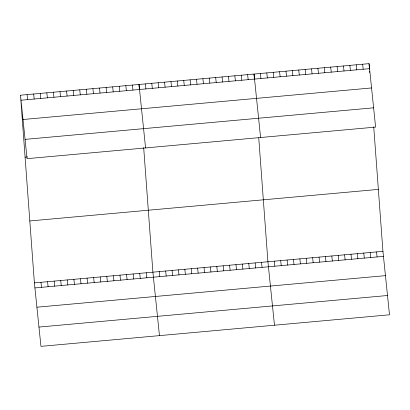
<?xml version="1.0" encoding="UTF-8"?>
<svg xmlns="http://www.w3.org/2000/svg" width="410" height="410" viewBox="0 0 410 410"><rect width="100%" height="100%" fill="white"/><g stroke="black" fill="none" stroke-linecap="round" stroke-linejoin="round"><path stroke-width="0.61" d="M20.5 95.202L369.046 63.642L375.606 127.1L27.06 158.66L20.5 95.202L34.394 282.9L40.954 346.358L389.5 314.798L382.94 251.34L373.725 126.798M21.018 100.224L369.569 68.665M23.011 119.51L371.562 87.95M25.066 139.379L373.612 107.82M25.087 157.143L27.48 156.927M29.807 220.959L378.358 189.399M34.394 282.9L382.94 251.34M34.911 287.922L383.463 256.363M36.905 307.203L385.456 275.643M38.96 327.072L387.506 295.513M362.66 64.221L363.178 69.244M376.554 251.919L377.072 256.942M356.269 64.8L356.787 69.823M370.163 252.493L370.681 257.516M349.879 65.38L350.396 70.402M363.772 253.072L364.29 258.095M343.488 65.959L344.005 70.981M357.382 253.652L357.899 258.674M337.097 66.538L337.614 71.56M350.991 254.231L351.513 259.253M330.706 67.117L331.229 72.139M344.6 254.81L345.123 259.832M324.32 67.696L324.838 72.719M338.214 255.389L338.732 260.411M317.929 68.27L318.447 73.298M331.823 255.968L332.341 260.991M311.538 68.849L312.056 73.872M325.432 256.547L325.95 261.57M305.148 69.428L305.665 74.451M319.041 257.126L319.559 262.149M298.757 70.007L299.274 75.03M312.651 257.705L313.168 262.728M292.366 70.587L292.889 75.609M306.26 258.279L306.782 263.302M285.975 71.166L286.498 76.188M299.874 258.859L300.392 263.881M279.589 71.745L280.107 76.767M293.483 259.438L294.001 264.46M273.198 72.324L273.716 77.346M287.092 260.017L287.61 265.039M266.808 72.903L267.325 77.926M280.701 260.596L281.219 265.618M260.417 73.482L260.934 78.505M274.31 261.175L274.828 266.198M260.586 137.514L254.026 74.056L254.354 78.484M274.48 325.212L267.92 261.754L258.746 137.821M247.635 74.635L248.158 79.658M261.534 262.333L262.051 267.356M241.249 75.214L241.767 80.237M255.143 262.912L255.661 267.935M234.858 75.794L235.376 80.816M248.752 263.492L249.27 268.514M228.467 76.373L228.985 81.395M242.361 264.066L242.879 269.088M222.076 76.952L222.594 81.974M235.97 264.645L236.488 269.667M215.686 77.531L216.208 82.553M229.579 265.224L230.102 270.246M209.295 78.11L209.817 83.133M223.189 265.803L223.711 270.825M202.909 78.689L203.427 83.712M216.803 266.382L217.32 271.405M196.518 79.268L197.036 84.291M210.412 266.961L210.93 271.984M190.127 79.842L190.645 84.87M204.021 267.54L204.539 272.563M183.736 80.421L184.254 85.444M197.63 268.119L198.148 273.142M177.345 81.001L177.868 86.023M191.239 268.699L191.762 273.721M170.955 81.58L171.477 86.602M184.849 269.278L185.371 274.3M164.569 82.159L165.087 87.181M178.463 269.852L178.98 274.874M158.178 82.738L158.696 87.76M172.072 270.431L172.589 275.453M151.787 83.317L152.305 88.34M165.681 271.01L166.199 276.032M145.396 83.896L145.914 88.919M159.29 271.589L159.808 276.612M145.565 147.933L139.005 84.475L139.333 88.898M159.459 335.626L152.899 272.168L143.679 147.631M132.425 85.07L132.942 90.092M146.319 272.763L146.836 277.785M125.839 85.664L126.357 90.687M139.733 273.362L140.251 278.385M119.254 86.264L119.776 91.286M133.148 273.957L133.67 278.979M112.673 86.858L113.191 91.881M126.567 274.551L127.085 279.574M106.087 87.453L106.605 92.475M119.981 275.151L120.499 280.173M99.502 88.053L100.025 93.075M113.401 275.745L113.918 280.768M92.921 88.647L93.439 93.67M106.815 276.34L107.333 281.362M86.336 89.242L86.853 94.264M100.23 276.94L100.752 281.962M79.755 89.841L80.273 94.864M93.649 277.534L94.167 282.557M73.17 90.436L73.687 95.458M87.063 278.129L87.581 283.151M66.584 91.03L67.107 96.053M80.478 278.728L81.001 283.751M60.003 91.63L60.521 96.652M73.897 279.323L74.415 284.345M53.418 92.224L53.935 97.247M67.312 279.917L67.829 284.94M46.832 92.819L47.355 97.841M60.731 280.517L61.249 285.539M40.252 93.413L40.769 98.441M54.146 281.111L54.663 286.134M33.666 94.013L34.189 99.035M47.56 281.706L48.083 286.728M27.086 94.607L27.603 99.63M40.979 282.3L41.497 287.328M369.046 63.642L369.471 69.331M369.61 71.227L369.702 72.493"/></g></svg>
